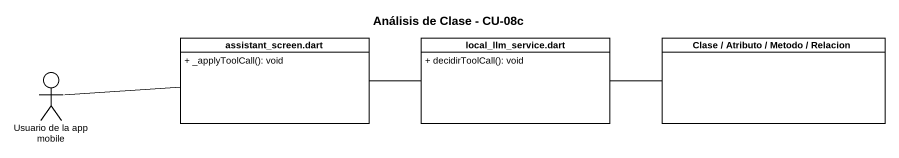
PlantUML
@startuml
title Análisis de Clase - CU-08c
allowmixing
hide circle
hide empty members
skinparam classAttributeIconSize 0
class "assistant_screen.dart" as assistant_screen_dart {
  + _applyToolCall(): void
}
class "local_llm_service.dart" as local_llm_service_dart {
  + decidirToolCall(): void
}
class "Clase / Atributo / Metodo / Relacion" as Clase_Atributo_Metodo
actor "Usuario de la app mobile" as Usuario_de_la_app_mobile
assistant_screen_dart -right- local_llm_service_dart
assistant_screen_dart -right- Clase_Atributo_Metodo
Usuario_de_la_app_mobile -right- assistant_screen_dart
@enduml
